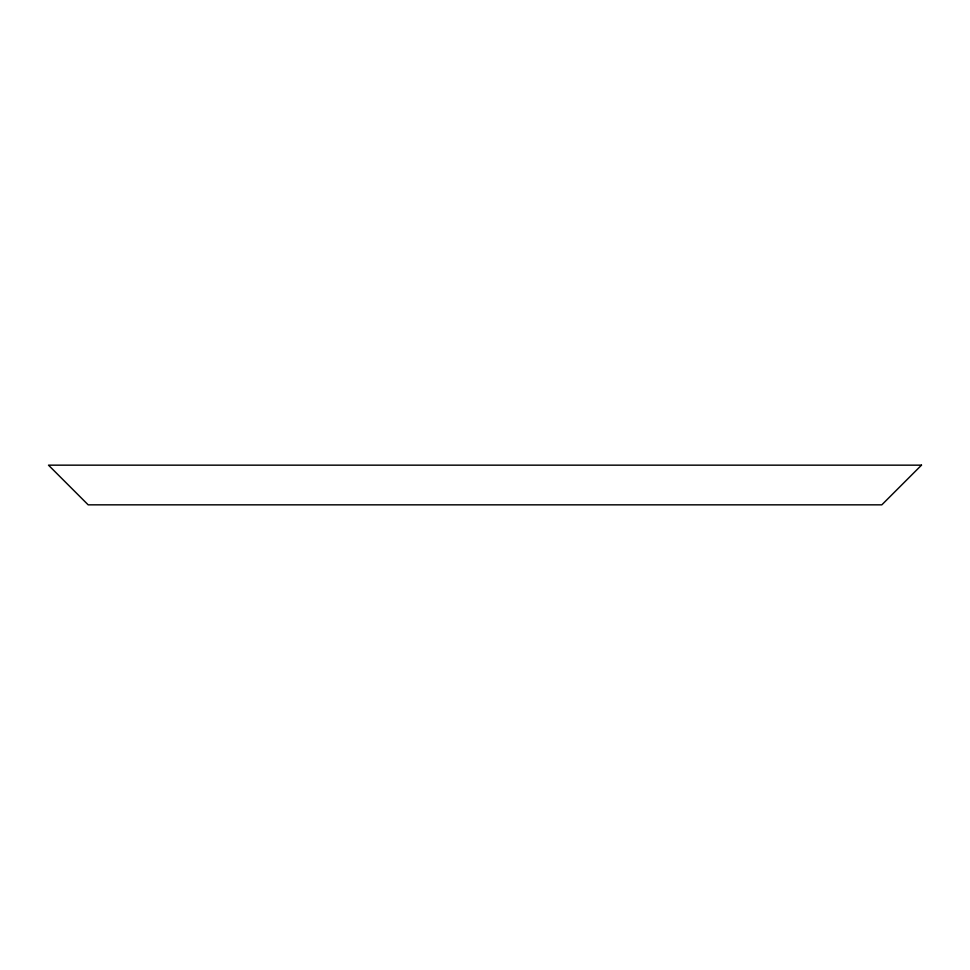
<?xml version="1.0" encoding="UTF-8"?>
<svg xmlns="http://www.w3.org/2000/svg" width="970" height="970" viewBox="0 0 970 970"><rect width="100%" height="100%" fill="white"/><g stroke="black" fill="none" stroke-linecap="round" stroke-linejoin="round"><path stroke-width="1.45" d="M921.5 465.163L881.815 504.837L88.185 504.837L48.5 465.163L921.5 465.163"/></g></svg>
